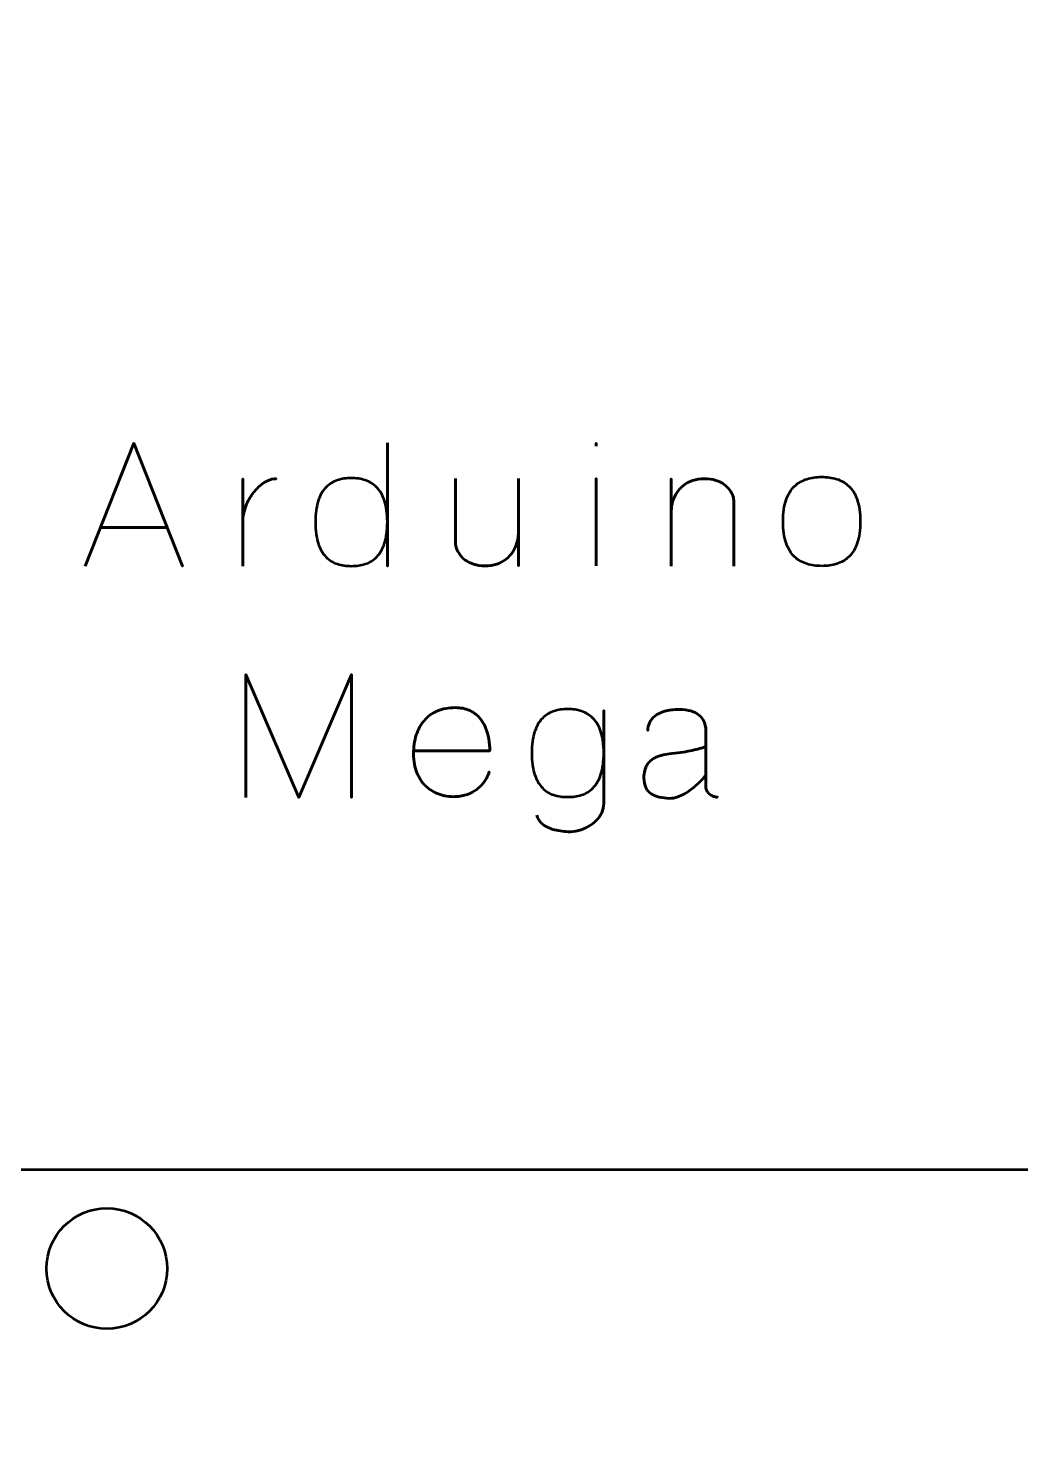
# Model space of a CAD drawing. Header units: centimetres. Extents: x -21 to 0, y -29.7 to 0.
# Drawn here: x -6.583 to -4.114, y -7.295 to -3.766 of the extents above; entities that cross this region are included whole.
import ezdxf

# ---------------------------------------------------------------- set-up
doc = ezdxf.new("R2010")
doc.units = ezdxf.units.CM
doc.header["$MEASUREMENT"] = 0
doc.layers.add('Layer 1', color=7, linetype='Continuous')

msp = doc.modelspace()

# ---------------------------------------------------------------- linework, layer by layer
at = {"layer": 'Layer 1', "color": 250, "lineweight": 53}
msp.add_ellipse((-6.3875, -6.85), major_axis=(0, 0.15), ratio=1, dxfattribs=at)
at = {"layer": 'Layer 1', "color": 22, "lineweight": 53}
msp.add_open_spline([(-21.00003, -29.19995), (-21.00003, -29.19995), (-21.00003, -0.49992), (-21.00003, -0.49992), (-21.00003, -0.49992), (-21.00003, -0.22295), (-20.77694, 0.00004), (-20.49994, 0.00004), (-20.49994, 0.00004), (-20.49994, 0.00004), (-0.50008, 0.00004), (-0.50008, 0.00004), (-0.50008, 0.00004), (-0.22294, 0.00004), (0.00002, -0.22295), (0.00002, -0.49992), (0.00002, -0.49992), (0.00002, -0.49992), (0.00002, -29.19995), (0.00002, -29.19995), (0.00002, -29.19995), (0.00002, -29.47695), (-0.22294, -29.70004), (-0.50008, -29.70004), (-0.50008, -29.70004), (-0.50008, -29.70004), (-20.49994, -29.70004), (-20.49994, -29.70004), (-20.49994, -29.70004), (-20.77694, -29.70004), (-21.00003, -29.47695), (-21.00003, -29.19995)], degree=3, knots=[0, 0, 0, 0, 0.125, 0.125, 0.125, 0.125, 0.25, 0.25, 0.25, 0.25, 0.375, 0.375, 0.375, 0.375, 0.5, 0.5, 0.5, 0.5, 0.625, 0.625, 0.625, 0.625, 0.75, 0.75, 0.75, 0.75, 0.875, 0.875, 0.875, 0.875, 1, 1, 1, 1], dxfattribs=at)
at = {"layer": 'Layer 1', "color": 114, "lineweight": 53}
msp.add_open_spline([(-8.15002, -13.99995), (-8.15002, -13.99995), (-8.15002, -12.1), (-8.15002, -12.1), (-8.15002, -12.1), (-8.15002, -12.1), (-7.9125, -12.1), (-7.9125, -12.1), (-7.9125, -12.1), (-7.82967, -12.1), (-7.7625, -12.03283), (-7.7625, -11.95), (-7.7625, -11.95), (-7.7625, -11.86717), (-7.82967, -11.8), (-7.9125, -11.8), (-7.9125, -11.8), (-7.9125, -11.8), (-8.15002, -11.8), (-8.15002, -11.8), (-8.15002, -11.8), (-8.15002, -11.8), (-8.15002, -4.6), (-8.15002, -4.6), (-8.15002, -4.6), (-8.15002, -4.6), (-7.9125, -4.6), (-7.9125, -4.6), (-7.9125, -4.6), (-7.82967, -4.6), (-7.7625, -4.53283), (-7.7625, -4.45), (-7.7625, -4.45), (-7.7625, -4.36717), (-7.82967, -4.3), (-7.9125, -4.3), (-7.9125, -4.3), (-7.9125, -4.3), (-8.15002, -4.3), (-8.15002, -4.3), (-8.15002, -4.3), (-8.15002, -4.3), (-8.15002, -1.70005), (-8.15002, -1.70005), (-8.15002, -1.70005), (-8.15002, -1.42305), (-7.92693, -1.19995), (-7.64993, -1.19995), (-7.64993, -1.19995), (-7.64993, -1.19995), (-3.35007, -1.19995), (-3.35007, -1.19995), (-3.35007, -1.19995), (-3.07293, -1.19995), (-2.84997, -1.42305), (-2.84997, -1.70005), (-2.84997, -1.70005), (-2.84997, -1.70005), (-2.84997, -3.6115), (-2.84997, -3.6115), (-2.84997, -3.6115), (-2.84997, -3.6115), (-3.083, -3.6115), (-3.083, -3.6115), (-3.083, -3.6115), (-3.16583, -3.6115), (-3.233, -3.67867), (-3.233, -3.7615), (-3.233, -3.7615), (-3.233, -3.84433), (-3.16583, -3.9115), (-3.083, -3.9115), (-3.083, -3.9115), (-3.083, -3.9115), (-2.84997, -3.9115), (-2.84997, -3.9115), (-2.84997, -3.9115), (-2.84997, -3.9115), (-2.84997, -11.9115), (-2.84997, -11.9115), (-2.84997, -11.9115), (-2.84997, -11.9115), (-3.083, -11.9115), (-3.083, -11.9115), (-3.083, -11.9115), (-3.16583, -11.9115), (-3.233, -11.97867), (-3.233, -12.0615), (-3.233, -12.0615), (-3.233, -12.14433), (-3.16583, -12.2115), (-3.083, -12.2115), (-3.083, -12.2115), (-3.083, -12.2115), (-2.84997, -12.2115), (-2.84997, -12.2115), (-2.84997, -12.2115), (-2.84997, -12.2115), (-2.84997, -13.99995), (-2.84997, -13.99995), (-2.84997, -13.99995), (-2.84997, -14.27695), (-3.07293, -14.50005), (-3.35007, -14.50005), (-3.35007, -14.50005), (-3.35007, -14.50005), (-7.64993, -14.50005), (-7.64993, -14.50005), (-7.64993, -14.50005), (-7.92693, -14.50005), (-8.15002, -14.27695), (-8.15002, -13.99995)], degree=3, knots=[0, 0, 0, 0, 0.0357143, 0.0357143, 0.0357143, 0.0357143, 0.0714286, 0.0714286, 0.0714286, 0.0714286, 0.1071429, 0.1071429, 0.1071429, 0.1071429, 0.1428571, 0.1428571, 0.1428571, 0.1428571, 0.1785714, 0.1785714, 0.1785714, 0.1785714, 0.2142857, 0.2142857, 0.2142857, 0.2142857, 0.25, 0.25, 0.25, 0.25, 0.2857143, 0.2857143, 0.2857143, 0.2857143, 0.3214286, 0.3214286, 0.3214286, 0.3214286, 0.3571429, 0.3571429, 0.3571429, 0.3571429, 0.3928571, 0.3928571, 0.3928571, 0.3928571, 0.4285714, 0.4285714, 0.4285714, 0.4285714, 0.4642857, 0.4642857, 0.4642857, 0.4642857, 0.5, 0.5, 0.5, 0.5, 0.5357143, 0.5357143, 0.5357143, 0.5357143, 0.5714286, 0.5714286, 0.5714286, 0.5714286, 0.6071429, 0.6071429, 0.6071429, 0.6071429, 0.6428571, 0.6428571, 0.6428571, 0.6428571, 0.6785714, 0.6785714, 0.6785714, 0.6785714, 0.7142857, 0.7142857, 0.7142857, 0.7142857, 0.75, 0.75, 0.75, 0.75, 0.7857143, 0.7857143, 0.7857143, 0.7857143, 0.8214286, 0.8214286, 0.8214286, 0.8214286, 0.8571429, 0.8571429, 0.8571429, 0.8571429, 0.8928571, 0.8928571, 0.8928571, 0.8928571, 0.9285714, 0.9285714, 0.9285714, 0.9285714, 0.9642857, 0.9642857, 0.9642857, 0.9642857, 1, 1, 1, 1], dxfattribs=at)
at = {"layer": 'Layer 1', "color": 30, "lineweight": 53}
for points, knots in [([(-6.4417, -5.10286), (-6.4417, -5.10286), (-6.32063, -4.79764), (-6.32063, -4.79764), (-6.32063, -4.79764), (-6.32063, -4.79764), (-6.19913, -5.10286), (-6.19913, -5.10286), (-6.19913, -5.10286), (-6.19913, -5.10286), (-6.32063, -4.79764), (-6.32063, -4.79764), (-6.32063, -4.79764), (-6.32063, -4.79764), (-6.4417, -5.10286), (-6.4417, -5.10286)], [0, 0, 0, 0, 0.25, 0.25, 0.25, 0.25, 0.5, 0.5, 0.5, 0.5, 0.75, 0.75, 0.75, 0.75, 1, 1, 1, 1]), ([(-5.68902, -4.79679), (-5.68902, -4.79679), (-5.68902, -5.10286), (-5.68902, -5.10286), (-5.68902, -5.10286), (-5.68902, -5.10286), (-5.68902, -4.79679), (-5.68902, -4.79679)], [0, 0, 0, 0, 0.5, 0.5, 0.5, 0.5, 1, 1, 1, 1]), ([(-5.1696, -4.80484), (-5.1696, -4.80484), (-5.1696, -4.79722), (-5.1696, -4.79722), (-5.1696, -4.79722), (-5.1696, -4.79722), (-5.1696, -4.80484), (-5.1696, -4.80484)], [0, 0, 0, 0, 0.5, 0.5, 0.5, 0.5, 1, 1, 1, 1]), ([(-6.04885, -4.99195), (-6.04906, -4.98214), (-6.04758, -4.97219), (-6.04448, -4.96217), (-6.04448, -4.96217), (-6.04137, -4.95215), (-6.03707, -4.94256), (-6.03156, -4.93339), (-6.03156, -4.93339), (-6.02599, -4.92421), (-6.01964, -4.9161), (-6.01244, -4.9089), (-6.01244, -4.9089), (-6.00532, -4.90171), (-5.9977, -4.89606), (-5.98973, -4.8919), (-5.98973, -4.8919), (-5.98175, -4.88774), (-5.97385, -4.88569), (-5.96588, -4.88569), (-5.96588, -4.88569), (-5.97385, -4.88569), (-5.98175, -4.88774), (-5.98973, -4.8919), (-5.98973, -4.8919), (-5.9977, -4.89606), (-6.00532, -4.90171), (-6.01244, -4.9089), (-6.01244, -4.9089), (-6.01964, -4.9161), (-6.02599, -4.92421), (-6.03156, -4.93339), (-6.03156, -4.93339), (-6.03707, -4.94256), (-6.04137, -4.95215), (-6.04448, -4.96217), (-6.04448, -4.96217), (-6.04758, -4.97219), (-6.04906, -4.98214), (-6.04885, -4.99195)], [0, 0, 0, 0, 0.1, 0.1, 0.1, 0.1, 0.2, 0.2, 0.2, 0.2, 0.3, 0.3, 0.3, 0.3, 0.4, 0.4, 0.4, 0.4, 0.5, 0.5, 0.5, 0.5, 0.6, 0.6, 0.6, 0.6, 0.7, 0.7, 0.7, 0.7, 0.8, 0.8, 0.8, 0.8, 0.9, 0.9, 0.9, 0.9, 1, 1, 1, 1]), ([(-6.04885, -5.10286), (-6.04885, -5.10286), (-6.04885, -4.88569), (-6.04885, -4.88569), (-6.04885, -4.88569), (-6.04885, -4.88569), (-6.04885, -5.10286), (-6.04885, -5.10286)], [0, 0, 0, 0, 0.5, 0.5, 0.5, 0.5, 1, 1, 1, 1]), ([(-5.77919, -4.88442), (-5.76684, -4.88435), (-5.75527, -4.88604), (-5.74447, -4.88957), (-5.74447, -4.88957), (-5.73368, -4.8931), (-5.72415, -4.89903), (-5.7159, -4.90728), (-5.7159, -4.90728), (-5.70764, -4.91554), (-5.70122, -4.92675), (-5.69657, -4.94087), (-5.69657, -4.94087), (-5.69191, -4.95498), (-5.68951, -4.97254), (-5.68944, -4.99364), (-5.68944, -4.99364), (-5.68951, -5.01474), (-5.69191, -5.0323), (-5.69657, -5.04642), (-5.69657, -5.04642), (-5.70122, -5.06053), (-5.70764, -5.07175), (-5.7159, -5.08), (-5.7159, -5.08), (-5.72415, -5.08826), (-5.73368, -5.09418), (-5.74447, -5.09771), (-5.74447, -5.09771), (-5.75527, -5.10124), (-5.76684, -5.10293), (-5.77919, -5.10286), (-5.77919, -5.10286), (-5.79153, -5.10293), (-5.80311, -5.10124), (-5.81383, -5.09771), (-5.81383, -5.09771), (-5.82463, -5.09418), (-5.83408, -5.08826), (-5.84226, -5.08), (-5.84226, -5.08), (-5.85045, -5.07175), (-5.85687, -5.06053), (-5.86145, -5.04642), (-5.86145, -5.04642), (-5.86611, -5.0323), (-5.86844, -5.01474), (-5.86851, -4.99364), (-5.86851, -4.99364), (-5.86844, -4.97254), (-5.86611, -4.95498), (-5.86145, -4.94087), (-5.86145, -4.94087), (-5.85687, -4.92675), (-5.85045, -4.91554), (-5.84226, -4.90728), (-5.84226, -4.90728), (-5.83408, -4.89903), (-5.82463, -4.8931), (-5.81383, -4.88957), (-5.81383, -4.88957), (-5.80311, -4.88604), (-5.79153, -4.88435), (-5.77919, -4.88442)], [0, 0, 0, 0, 0.0625, 0.0625, 0.0625, 0.0625, 0.125, 0.125, 0.125, 0.125, 0.1875, 0.1875, 0.1875, 0.1875, 0.25, 0.25, 0.25, 0.25, 0.3125, 0.3125, 0.3125, 0.3125, 0.375, 0.375, 0.375, 0.375, 0.4375, 0.4375, 0.4375, 0.4375, 0.5, 0.5, 0.5, 0.5, 0.5625, 0.5625, 0.5625, 0.5625, 0.625, 0.625, 0.625, 0.625, 0.6875, 0.6875, 0.6875, 0.6875, 0.75, 0.75, 0.75, 0.75, 0.8125, 0.8125, 0.8125, 0.8125, 0.875, 0.875, 0.875, 0.875, 0.9375, 0.9375, 0.9375, 0.9375, 1, 1, 1, 1]), ([(-5.77919, -4.88442), (-5.76684, -4.88435), (-5.75527, -4.88604), (-5.74447, -4.88957), (-5.74447, -4.88957), (-5.73368, -4.8931), (-5.72415, -4.89903), (-5.7159, -4.90728), (-5.7159, -4.90728), (-5.70764, -4.91554), (-5.70122, -4.92675), (-5.69657, -4.94087), (-5.69657, -4.94087), (-5.69191, -4.95498), (-5.68951, -4.97254), (-5.68944, -4.99364), (-5.68944, -4.99364), (-5.68951, -5.01474), (-5.69191, -5.0323), (-5.69657, -5.04642), (-5.69657, -5.04642), (-5.70122, -5.06053), (-5.70764, -5.07175), (-5.7159, -5.08), (-5.7159, -5.08), (-5.72415, -5.08826), (-5.73368, -5.09418), (-5.74447, -5.09771), (-5.74447, -5.09771), (-5.75527, -5.10124), (-5.76684, -5.10293), (-5.77919, -5.10286), (-5.77919, -5.10286), (-5.79153, -5.10293), (-5.80311, -5.10124), (-5.81383, -5.09771), (-5.81383, -5.09771), (-5.82463, -5.09418), (-5.83408, -5.08826), (-5.84226, -5.08), (-5.84226, -5.08), (-5.85045, -5.07175), (-5.85687, -5.06053), (-5.86145, -5.04642), (-5.86145, -5.04642), (-5.86611, -5.0323), (-5.86844, -5.01474), (-5.86851, -4.99364), (-5.86851, -4.99364), (-5.86844, -4.97254), (-5.86611, -4.95498), (-5.86145, -4.94087), (-5.86145, -4.94087), (-5.85687, -4.92675), (-5.85045, -4.91554), (-5.84226, -4.90728), (-5.84226, -4.90728), (-5.83408, -4.89903), (-5.82463, -4.8931), (-5.81383, -4.88957), (-5.81383, -4.88957), (-5.80311, -4.88604), (-5.79153, -4.88435), (-5.77919, -4.88442)], [0, 0, 0, 0, 0.0625, 0.0625, 0.0625, 0.0625, 0.125, 0.125, 0.125, 0.125, 0.1875, 0.1875, 0.1875, 0.1875, 0.25, 0.25, 0.25, 0.25, 0.3125, 0.3125, 0.3125, 0.3125, 0.375, 0.375, 0.375, 0.375, 0.4375, 0.4375, 0.4375, 0.4375, 0.5, 0.5, 0.5, 0.5, 0.5625, 0.5625, 0.5625, 0.5625, 0.625, 0.625, 0.625, 0.625, 0.6875, 0.6875, 0.6875, 0.6875, 0.75, 0.75, 0.75, 0.75, 0.8125, 0.8125, 0.8125, 0.8125, 0.875, 0.875, 0.875, 0.875, 0.9375, 0.9375, 0.9375, 0.9375, 1, 1, 1, 1]), ([(-5.51969, -4.88485), (-5.51969, -4.88492), (-5.51969, -4.88696), (-5.51969, -4.89098), (-5.51969, -4.89098), (-5.51969, -4.895), (-5.51969, -4.90044), (-5.51969, -4.90728), (-5.51969, -4.90728), (-5.51969, -4.9142), (-5.51969, -4.92203), (-5.51969, -4.93078), (-5.51969, -4.93078), (-5.51969, -4.93945), (-5.51969, -4.94863), (-5.51969, -4.95815), (-5.51969, -4.95815), (-5.51969, -4.96775), (-5.51969, -4.9772), (-5.51969, -4.98651), (-5.51969, -4.98651), (-5.51969, -4.9959), (-5.51969, -5.00465), (-5.51969, -5.01269), (-5.51969, -5.01269), (-5.51969, -5.0208), (-5.51969, -5.02779), (-5.51969, -5.03365), (-5.51969, -5.03365), (-5.51969, -5.03943), (-5.51969, -5.04359), (-5.51969, -5.04613), (-5.51969, -5.04613), (-5.51969, -5.05008), (-5.51891, -5.05453), (-5.51722, -5.0594), (-5.51722, -5.0594), (-5.5156, -5.06434), (-5.51299, -5.06928), (-5.50939, -5.07421), (-5.50939, -5.07421), (-5.50579, -5.07922), (-5.50121, -5.08381), (-5.49549, -5.08804), (-5.49549, -5.08804), (-5.4897, -5.09228), (-5.48279, -5.09566), (-5.47475, -5.09827), (-5.47475, -5.09827), (-5.46663, -5.10088), (-5.45718, -5.1023), (-5.44645, -5.10244), (-5.44645, -5.10244), (-5.43559, -5.10244), (-5.42578, -5.10096), (-5.41703, -5.09799), (-5.41703, -5.09799), (-5.40821, -5.09496), (-5.40052, -5.0908), (-5.39382, -5.0855), (-5.39382, -5.0855), (-5.38719, -5.08021), (-5.38161, -5.07414), (-5.3771, -5.06723), (-5.3771, -5.06723), (-5.37258, -5.06039), (-5.3692, -5.05312), (-5.36694, -5.04536), (-5.36694, -5.04536), (-5.36461, -5.03767), (-5.36348, -5.02984), (-5.36348, -5.022), (-5.36348, -5.022), (-5.36348, -5.02984), (-5.36461, -5.03767), (-5.36694, -5.04536), (-5.36694, -5.04536), (-5.3692, -5.05312), (-5.37258, -5.06039), (-5.3771, -5.06723), (-5.3771, -5.06723), (-5.38161, -5.07414), (-5.38719, -5.08021), (-5.39382, -5.0855), (-5.39382, -5.0855), (-5.40052, -5.0908), (-5.40821, -5.09496), (-5.41703, -5.09799), (-5.41703, -5.09799), (-5.42578, -5.10096), (-5.43559, -5.10244), (-5.44645, -5.10244), (-5.44645, -5.10244), (-5.45718, -5.1023), (-5.46663, -5.10088), (-5.47475, -5.09827), (-5.47475, -5.09827), (-5.48279, -5.09566), (-5.4897, -5.09228), (-5.49549, -5.08804), (-5.49549, -5.08804), (-5.50121, -5.08381), (-5.50579, -5.07922), (-5.50939, -5.07421), (-5.50939, -5.07421), (-5.51299, -5.06928), (-5.5156, -5.06434), (-5.51722, -5.0594), (-5.51722, -5.0594), (-5.51891, -5.05453), (-5.51969, -5.05008), (-5.51969, -5.04613), (-5.51969, -5.04613), (-5.51969, -5.04359), (-5.51969, -5.03943), (-5.51969, -5.03365), (-5.51969, -5.03365), (-5.51969, -5.02779), (-5.51969, -5.0208), (-5.51969, -5.01269), (-5.51969, -5.01269), (-5.51969, -5.00465), (-5.51969, -4.9959), (-5.51969, -4.98651), (-5.51969, -4.98651), (-5.51969, -4.9772), (-5.51969, -4.96775), (-5.51969, -4.95815), (-5.51969, -4.95815), (-5.51969, -4.94863), (-5.51969, -4.93945), (-5.51969, -4.93078), (-5.51969, -4.93078), (-5.51969, -4.92203), (-5.51969, -4.9142), (-5.51969, -4.90728), (-5.51969, -4.90728), (-5.51969, -4.90044), (-5.51969, -4.895), (-5.51969, -4.89098), (-5.51969, -4.89098), (-5.51969, -4.88696), (-5.51969, -4.88492), (-5.51969, -4.88485)], [0, 0, 0, 0, 0.0277778, 0.0277778, 0.0277778, 0.0277778, 0.0555556, 0.0555556, 0.0555556, 0.0555556, 0.0833333, 0.0833333, 0.0833333, 0.0833333, 0.1111111, 0.1111111, 0.1111111, 0.1111111, 0.1388889, 0.1388889, 0.1388889, 0.1388889, 0.1666667, 0.1666667, 0.1666667, 0.1666667, 0.1944444, 0.1944444, 0.1944444, 0.1944444, 0.2222222, 0.2222222, 0.2222222, 0.2222222, 0.25, 0.25, 0.25, 0.25, 0.2777778, 0.2777778, 0.2777778, 0.2777778, 0.3055556, 0.3055556, 0.3055556, 0.3055556, 0.3333333, 0.3333333, 0.3333333, 0.3333333, 0.3611111, 0.3611111, 0.3611111, 0.3611111, 0.3888889, 0.3888889, 0.3888889, 0.3888889, 0.4166667, 0.4166667, 0.4166667, 0.4166667, 0.4444444, 0.4444444, 0.4444444, 0.4444444, 0.4722222, 0.4722222, 0.4722222, 0.4722222, 0.5, 0.5, 0.5, 0.5, 0.5277778, 0.5277778, 0.5277778, 0.5277778, 0.5555556, 0.5555556, 0.5555556, 0.5555556, 0.5833333, 0.5833333, 0.5833333, 0.5833333, 0.6111111, 0.6111111, 0.6111111, 0.6111111, 0.6388889, 0.6388889, 0.6388889, 0.6388889, 0.6666667, 0.6666667, 0.6666667, 0.6666667, 0.6944444, 0.6944444, 0.6944444, 0.6944444, 0.7222222, 0.7222222, 0.7222222, 0.7222222, 0.75, 0.75, 0.75, 0.75, 0.7777778, 0.7777778, 0.7777778, 0.7777778, 0.8055556, 0.8055556, 0.8055556, 0.8055556, 0.8333333, 0.8333333, 0.8333333, 0.8333333, 0.8611111, 0.8611111, 0.8611111, 0.8611111, 0.8888889, 0.8888889, 0.8888889, 0.8888889, 0.9166667, 0.9166667, 0.9166667, 0.9166667, 0.9444444, 0.9444444, 0.9444444, 0.9444444, 0.9722222, 0.9722222, 0.9722222, 0.9722222, 1, 1, 1, 1]), ([(-5.36348, -4.88485), (-5.36348, -4.88485), (-5.36348, -5.10244), (-5.36348, -5.10244), (-5.36348, -5.10244), (-5.36348, -5.10244), (-5.36348, -4.88485), (-5.36348, -4.88485)], [0, 0, 0, 0, 0.5, 0.5, 0.5, 0.5, 1, 1, 1, 1]), ([(-5.1696, -5.10244), (-5.1696, -5.10244), (-5.1696, -4.88527), (-5.1696, -4.88527), (-5.1696, -4.88527), (-5.1696, -4.88534), (-5.1696, -4.88788), (-5.1696, -4.89275), (-5.1696, -4.89275), (-5.1696, -4.89762), (-5.1696, -4.90432), (-5.1696, -4.91278), (-5.1696, -4.91278), (-5.1696, -4.92125), (-5.1696, -4.93092), (-5.1696, -4.94178), (-5.1696, -4.94178), (-5.1696, -4.95265), (-5.1696, -4.96408), (-5.1696, -4.97614), (-5.1696, -4.97614), (-5.1696, -4.98814), (-5.1696, -5.0002), (-5.1696, -5.0122), (-5.1696, -5.0122), (-5.1696, -5.02426), (-5.1696, -5.03569), (-5.1696, -5.04649), (-5.1696, -5.04649), (-5.1696, -5.05735), (-5.1696, -5.06695), (-5.1696, -5.07534), (-5.1696, -5.07534), (-5.1696, -5.08381), (-5.1696, -5.09037), (-5.1696, -5.09524), (-5.1696, -5.09524), (-5.1696, -5.10004), (-5.1696, -5.10244), (-5.1696, -5.10244)], [0, 0, 0, 0, 0.1, 0.1, 0.1, 0.1, 0.2, 0.2, 0.2, 0.2, 0.3, 0.3, 0.3, 0.3, 0.4, 0.4, 0.4, 0.4, 0.5, 0.5, 0.5, 0.5, 0.6, 0.6, 0.6, 0.6, 0.7, 0.7, 0.7, 0.7, 0.8, 0.8, 0.8, 0.8, 0.9, 0.9, 0.9, 0.9, 1, 1, 1, 1]), ([(-4.82713, -5.10286), (-4.82713, -5.10279), (-4.82713, -5.10074), (-4.82713, -5.09672), (-4.82713, -5.09672), (-4.82713, -5.09277), (-4.82713, -5.08734), (-4.82713, -5.08049), (-4.82713, -5.08049), (-4.82713, -5.07358), (-4.82713, -5.06582), (-4.82713, -5.05707), (-4.82713, -5.05707), (-4.82713, -5.04839), (-4.82713, -5.03929), (-4.82713, -5.02969), (-4.82713, -5.02969), (-4.82713, -5.02017), (-4.82713, -5.01079), (-4.82713, -5.00147), (-4.82713, -5.00147), (-4.82713, -4.99216), (-4.82713, -4.98341), (-4.82713, -4.97537), (-4.82713, -4.97537), (-4.82713, -4.96725), (-4.82713, -4.96034), (-4.82713, -4.95448), (-4.82713, -4.95448), (-4.82713, -4.9487), (-4.82713, -4.94453), (-4.82713, -4.94199), (-4.82713, -4.94199), (-4.82713, -4.93804), (-4.8279, -4.9336), (-4.82959, -4.92873), (-4.82959, -4.92873), (-4.83122, -4.92379), (-4.83383, -4.91885), (-4.83743, -4.91391), (-4.83743, -4.91391), (-4.84102, -4.9089), (-4.84561, -4.90432), (-4.85133, -4.90008), (-4.85133, -4.90008), (-4.85711, -4.89585), (-4.86403, -4.89246), (-4.87207, -4.88985), (-4.87207, -4.88985), (-4.88018, -4.88724), (-4.88964, -4.88583), (-4.90036, -4.88569), (-4.90036, -4.88569), (-4.91123, -4.88569), (-4.92103, -4.88717), (-4.92978, -4.89014), (-4.92978, -4.89014), (-4.93853, -4.89317), (-4.94622, -4.89733), (-4.95285, -4.90262), (-4.95285, -4.90262), (-4.95949, -4.90792), (-4.96499, -4.91398), (-4.96943, -4.9209), (-4.96943, -4.9209), (-4.97395, -4.92774), (-4.97727, -4.93501), (-4.97952, -4.94277), (-4.97952, -4.94277), (-4.98178, -4.95046), (-4.98291, -4.95829), (-4.98291, -4.96612), (-4.98291, -4.96612), (-4.98291, -4.95829), (-4.98178, -4.95046), (-4.97952, -4.94277), (-4.97952, -4.94277), (-4.97727, -4.93501), (-4.97395, -4.92774), (-4.96943, -4.9209), (-4.96943, -4.9209), (-4.96499, -4.91398), (-4.95949, -4.90792), (-4.95285, -4.90262), (-4.95285, -4.90262), (-4.94622, -4.89733), (-4.93853, -4.89317), (-4.92978, -4.89014), (-4.92978, -4.89014), (-4.92103, -4.88717), (-4.91123, -4.88569), (-4.90036, -4.88569), (-4.90036, -4.88569), (-4.88964, -4.88583), (-4.88018, -4.88724), (-4.87207, -4.88985), (-4.87207, -4.88985), (-4.86403, -4.89246), (-4.85711, -4.89585), (-4.85133, -4.90008), (-4.85133, -4.90008), (-4.84561, -4.90432), (-4.84102, -4.9089), (-4.83743, -4.91391), (-4.83743, -4.91391), (-4.83383, -4.91885), (-4.83122, -4.92379), (-4.82959, -4.92873), (-4.82959, -4.92873), (-4.8279, -4.9336), (-4.82713, -4.93804), (-4.82713, -4.94199), (-4.82713, -4.94199), (-4.82713, -4.94453), (-4.82713, -4.9487), (-4.82713, -4.95448), (-4.82713, -4.95448), (-4.82713, -4.96034), (-4.82713, -4.96725), (-4.82713, -4.97537), (-4.82713, -4.97537), (-4.82713, -4.98341), (-4.82713, -4.99216), (-4.82713, -5.00147), (-4.82713, -5.00147), (-4.82713, -5.01079), (-4.82713, -5.02017), (-4.82713, -5.02969), (-4.82713, -5.02969), (-4.82713, -5.03929), (-4.82713, -5.04839), (-4.82713, -5.05707), (-4.82713, -5.05707), (-4.82713, -5.06582), (-4.82713, -5.07358), (-4.82713, -5.08049), (-4.82713, -5.08049), (-4.82713, -5.08734), (-4.82713, -5.09277), (-4.82713, -5.09672), (-4.82713, -5.09672), (-4.82713, -5.10074), (-4.82713, -5.10279), (-4.82713, -5.10286)], [0, 0, 0, 0, 0.0277778, 0.0277778, 0.0277778, 0.0277778, 0.0555556, 0.0555556, 0.0555556, 0.0555556, 0.0833333, 0.0833333, 0.0833333, 0.0833333, 0.1111111, 0.1111111, 0.1111111, 0.1111111, 0.1388889, 0.1388889, 0.1388889, 0.1388889, 0.1666667, 0.1666667, 0.1666667, 0.1666667, 0.1944444, 0.1944444, 0.1944444, 0.1944444, 0.2222222, 0.2222222, 0.2222222, 0.2222222, 0.25, 0.25, 0.25, 0.25, 0.2777778, 0.2777778, 0.2777778, 0.2777778, 0.3055556, 0.3055556, 0.3055556, 0.3055556, 0.3333333, 0.3333333, 0.3333333, 0.3333333, 0.3611111, 0.3611111, 0.3611111, 0.3611111, 0.3888889, 0.3888889, 0.3888889, 0.3888889, 0.4166667, 0.4166667, 0.4166667, 0.4166667, 0.4444444, 0.4444444, 0.4444444, 0.4444444, 0.4722222, 0.4722222, 0.4722222, 0.4722222, 0.5, 0.5, 0.5, 0.5, 0.5277778, 0.5277778, 0.5277778, 0.5277778, 0.5555556, 0.5555556, 0.5555556, 0.5555556, 0.5833333, 0.5833333, 0.5833333, 0.5833333, 0.6111111, 0.6111111, 0.6111111, 0.6111111, 0.6388889, 0.6388889, 0.6388889, 0.6388889, 0.6666667, 0.6666667, 0.6666667, 0.6666667, 0.6944444, 0.6944444, 0.6944444, 0.6944444, 0.7222222, 0.7222222, 0.7222222, 0.7222222, 0.75, 0.75, 0.75, 0.75, 0.7777778, 0.7777778, 0.7777778, 0.7777778, 0.8055556, 0.8055556, 0.8055556, 0.8055556, 0.8333333, 0.8333333, 0.8333333, 0.8333333, 0.8611111, 0.8611111, 0.8611111, 0.8611111, 0.8888889, 0.8888889, 0.8888889, 0.8888889, 0.9166667, 0.9166667, 0.9166667, 0.9166667, 0.9444444, 0.9444444, 0.9444444, 0.9444444, 0.9722222, 0.9722222, 0.9722222, 0.9722222, 1, 1, 1, 1]), ([(-4.98291, -5.10286), (-4.98291, -5.10286), (-4.98291, -4.88569), (-4.98291, -4.88569), (-4.98291, -4.88569), (-4.98291, -4.88569), (-4.98291, -5.10286), (-4.98291, -5.10286)], [0, 0, 0, 0, 0.5, 0.5, 0.5, 0.5, 1, 1, 1, 1]), ([(-4.60868, -5.10286), (-4.59535, -5.10293), (-4.58293, -5.10124), (-4.57136, -5.09764), (-4.57136, -5.09764), (-4.55979, -5.09404), (-4.54956, -5.08804), (-4.54081, -5.07965), (-4.54081, -5.07965), (-4.53199, -5.07125), (-4.52515, -5.05989), (-4.52014, -5.0455), (-4.52014, -5.0455), (-4.5152, -5.03118), (-4.51266, -5.01333), (-4.51259, -4.99195), (-4.51259, -4.99195), (-4.51266, -4.97064), (-4.5152, -4.95286), (-4.52014, -4.93861), (-4.52014, -4.93861), (-4.52515, -4.92436), (-4.53199, -4.913), (-4.54081, -4.9046), (-4.54081, -4.9046), (-4.54956, -4.89627), (-4.55979, -4.89028), (-4.57136, -4.88668), (-4.57136, -4.88668), (-4.58293, -4.88308), (-4.59535, -4.88139), (-4.60868, -4.88146), (-4.60868, -4.88146), (-4.62188, -4.88139), (-4.6343, -4.88308), (-4.64587, -4.88668), (-4.64587, -4.88668), (-4.65744, -4.89028), (-4.6676, -4.89627), (-4.67642, -4.9046), (-4.67642, -4.9046), (-4.68524, -4.913), (-4.69215, -4.92436), (-4.69716, -4.93861), (-4.69716, -4.93861), (-4.70217, -4.95286), (-4.70471, -4.97064), (-4.70478, -4.99195), (-4.70478, -4.99195), (-4.70471, -5.01333), (-4.70217, -5.03118), (-4.69716, -5.0455), (-4.69716, -5.0455), (-4.69215, -5.05989), (-4.68524, -5.07125), (-4.67642, -5.07965), (-4.67642, -5.07965), (-4.6676, -5.08804), (-4.65744, -5.09404), (-4.64587, -5.09764), (-4.64587, -5.09764), (-4.6343, -5.10124), (-4.62188, -5.10293), (-4.60868, -5.10286)], [0, 0, 0, 0, 0.0625, 0.0625, 0.0625, 0.0625, 0.125, 0.125, 0.125, 0.125, 0.1875, 0.1875, 0.1875, 0.1875, 0.25, 0.25, 0.25, 0.25, 0.3125, 0.3125, 0.3125, 0.3125, 0.375, 0.375, 0.375, 0.375, 0.4375, 0.4375, 0.4375, 0.4375, 0.5, 0.5, 0.5, 0.5, 0.5625, 0.5625, 0.5625, 0.5625, 0.625, 0.625, 0.625, 0.625, 0.6875, 0.6875, 0.6875, 0.6875, 0.75, 0.75, 0.75, 0.75, 0.8125, 0.8125, 0.8125, 0.8125, 0.875, 0.875, 0.875, 0.875, 0.9375, 0.9375, 0.9375, 0.9375, 1, 1, 1, 1]), ([(-4.60868, -5.10286), (-4.59535, -5.10293), (-4.58293, -5.10124), (-4.57136, -5.09764), (-4.57136, -5.09764), (-4.55979, -5.09404), (-4.54956, -5.08804), (-4.54081, -5.07965), (-4.54081, -5.07965), (-4.53199, -5.07125), (-4.52515, -5.05989), (-4.52014, -5.0455), (-4.52014, -5.0455), (-4.5152, -5.03118), (-4.51266, -5.01333), (-4.51259, -4.99195), (-4.51259, -4.99195), (-4.51266, -4.97064), (-4.5152, -4.95286), (-4.52014, -4.93861), (-4.52014, -4.93861), (-4.52515, -4.92436), (-4.53199, -4.913), (-4.54081, -4.9046), (-4.54081, -4.9046), (-4.54956, -4.89627), (-4.55979, -4.89028), (-4.57136, -4.88668), (-4.57136, -4.88668), (-4.58293, -4.88308), (-4.59535, -4.88139), (-4.60868, -4.88146), (-4.60868, -4.88146), (-4.62188, -4.88139), (-4.6343, -4.88308), (-4.64587, -4.88668), (-4.64587, -4.88668), (-4.65744, -4.89028), (-4.6676, -4.89627), (-4.67642, -4.9046), (-4.67642, -4.9046), (-4.68524, -4.913), (-4.69215, -4.92436), (-4.69716, -4.93861), (-4.69716, -4.93861), (-4.70217, -4.95286), (-4.70471, -4.97064), (-4.70478, -4.99195), (-4.70478, -4.99195), (-4.70471, -5.01333), (-4.70217, -5.03118), (-4.69716, -5.0455), (-4.69716, -5.0455), (-4.69215, -5.05989), (-4.68524, -5.07125), (-4.67642, -5.07965), (-4.67642, -5.07965), (-4.6676, -5.08804), (-4.65744, -5.09404), (-4.64587, -5.09764), (-4.64587, -5.09764), (-4.6343, -5.10124), (-4.62188, -5.10293), (-4.60868, -5.10286)], [0, 0, 0, 0, 0.0625, 0.0625, 0.0625, 0.0625, 0.125, 0.125, 0.125, 0.125, 0.1875, 0.1875, 0.1875, 0.1875, 0.25, 0.25, 0.25, 0.25, 0.3125, 0.3125, 0.3125, 0.3125, 0.375, 0.375, 0.375, 0.375, 0.4375, 0.4375, 0.4375, 0.4375, 0.5, 0.5, 0.5, 0.5, 0.5625, 0.5625, 0.5625, 0.5625, 0.625, 0.625, 0.625, 0.625, 0.6875, 0.6875, 0.6875, 0.6875, 0.75, 0.75, 0.75, 0.75, 0.8125, 0.8125, 0.8125, 0.8125, 0.875, 0.875, 0.875, 0.875, 0.9375, 0.9375, 0.9375, 0.9375, 1, 1, 1, 1]), ([(-6.4036, -5.00676), (-6.4036, -5.00676), (-6.23766, -5.00676), (-6.23766, -5.00676), (-6.23766, -5.00676), (-6.23766, -5.00676), (-6.4036, -5.00676), (-6.4036, -5.00676)], [0, 0, 0, 0, 0.5, 0.5, 0.5, 0.5, 1, 1, 1, 1]), ([(-6.04123, -5.67817), (-6.04123, -5.67817), (-6.04123, -5.37295), (-6.04123, -5.37295), (-6.04123, -5.37295), (-6.04123, -5.37295), (-5.91, -5.67817), (-5.91, -5.67817), (-5.91, -5.67817), (-5.91, -5.67817), (-5.77834, -5.37295), (-5.77834, -5.37295), (-5.77834, -5.37295), (-5.77834, -5.37295), (-5.77834, -5.67817), (-5.77834, -5.67817), (-5.77834, -5.67817), (-5.77834, -5.67817), (-5.77834, -5.37295), (-5.77834, -5.37295), (-5.77834, -5.37295), (-5.77834, -5.37295), (-5.91, -5.67817), (-5.91, -5.67817), (-5.91, -5.67817), (-5.91, -5.67817), (-6.04123, -5.37295), (-6.04123, -5.37295), (-6.04123, -5.37295), (-6.04123, -5.37295), (-6.04123, -5.67817), (-6.04123, -5.67817)], [0, 0, 0, 0, 0.125, 0.125, 0.125, 0.125, 0.25, 0.25, 0.25, 0.25, 0.375, 0.375, 0.375, 0.375, 0.5, 0.5, 0.5, 0.5, 0.625, 0.625, 0.625, 0.625, 0.75, 0.75, 0.75, 0.75, 0.875, 0.875, 0.875, 0.875, 1, 1, 1, 1]), ([(-5.62383, -5.56218), (-5.62383, -5.56218), (-5.4346, -5.56218), (-5.4346, -5.56218), (-5.4346, -5.56218), (-5.43453, -5.55265), (-5.43537, -5.54299), (-5.43707, -5.53297), (-5.43707, -5.53297), (-5.43876, -5.52302), (-5.44158, -5.51342), (-5.44546, -5.50418), (-5.44546, -5.50418), (-5.44934, -5.49494), (-5.45464, -5.48661), (-5.4612, -5.47928), (-5.4612, -5.47928), (-5.46783, -5.47187), (-5.47601, -5.46601), (-5.48575, -5.46171), (-5.48575, -5.46171), (-5.49549, -5.4574), (-5.50713, -5.45515), (-5.52053, -5.45508), (-5.52053, -5.45508), (-5.53726, -5.45515), (-5.55207, -5.4579), (-5.56498, -5.46333), (-5.56498, -5.46333), (-5.57783, -5.46876), (-5.58869, -5.47652), (-5.59744, -5.48668), (-5.59744, -5.48668), (-5.60626, -5.49677), (-5.61296, -5.50898), (-5.61748, -5.52309), (-5.61748, -5.52309), (-5.62199, -5.53727), (-5.62425, -5.55315), (-5.62425, -5.57064), (-5.62425, -5.57064), (-5.62418, -5.58821), (-5.62136, -5.60373), (-5.616, -5.61707), (-5.616, -5.61707), (-5.61056, -5.6304), (-5.60308, -5.64162), (-5.59349, -5.65051), (-5.59349, -5.65051), (-5.58396, -5.65947), (-5.57296, -5.66618), (-5.56047, -5.67055), (-5.56047, -5.67055), (-5.54805, -5.67492), (-5.53472, -5.6769), (-5.52053, -5.67648), (-5.52053, -5.67648), (-5.50918, -5.67605), (-5.49909, -5.67422), (-5.49027, -5.67097), (-5.49027, -5.67097), (-5.48145, -5.66766), (-5.47376, -5.66357), (-5.46719, -5.65863), (-5.46719, -5.65863), (-5.4607, -5.65369), (-5.45527, -5.64847), (-5.4509, -5.64296), (-5.4509, -5.64296), (-5.44652, -5.63746), (-5.44314, -5.63224), (-5.44074, -5.6273), (-5.44074, -5.6273), (-5.43834, -5.62243), (-5.43686, -5.61834), (-5.43629, -5.61509), (-5.43629, -5.61509), (-5.43686, -5.61834), (-5.43834, -5.62243), (-5.44074, -5.6273), (-5.44074, -5.6273), (-5.44314, -5.63224), (-5.44652, -5.63746), (-5.4509, -5.64296), (-5.4509, -5.64296), (-5.45527, -5.64847), (-5.4607, -5.65369), (-5.46719, -5.65863), (-5.46719, -5.65863), (-5.47376, -5.66357), (-5.48145, -5.66766), (-5.49027, -5.67097), (-5.49027, -5.67097), (-5.49909, -5.67422), (-5.50918, -5.67605), (-5.52053, -5.67648), (-5.52053, -5.67648), (-5.53472, -5.6769), (-5.54805, -5.67492), (-5.56047, -5.67055), (-5.56047, -5.67055), (-5.57296, -5.66618), (-5.58396, -5.65947), (-5.59349, -5.65051), (-5.59349, -5.65051), (-5.60308, -5.64162), (-5.61056, -5.6304), (-5.616, -5.61707), (-5.616, -5.61707), (-5.62136, -5.60373), (-5.62418, -5.58821), (-5.62425, -5.57064), (-5.62425, -5.57064), (-5.62425, -5.55315), (-5.62199, -5.53727), (-5.61748, -5.52309), (-5.61748, -5.52309), (-5.61296, -5.50898), (-5.60626, -5.49677), (-5.59744, -5.48668), (-5.59744, -5.48668), (-5.58869, -5.47652), (-5.57783, -5.46876), (-5.56498, -5.46333), (-5.56498, -5.46333), (-5.55207, -5.4579), (-5.53726, -5.45515), (-5.52053, -5.45508), (-5.52053, -5.45508), (-5.50713, -5.45515), (-5.49549, -5.4574), (-5.48575, -5.46171), (-5.48575, -5.46171), (-5.47601, -5.46601), (-5.46783, -5.47187), (-5.4612, -5.47928), (-5.4612, -5.47928), (-5.45464, -5.48661), (-5.44934, -5.49494), (-5.44546, -5.50418), (-5.44546, -5.50418), (-5.44158, -5.51342), (-5.43876, -5.52302), (-5.43707, -5.53297), (-5.43707, -5.53297), (-5.43537, -5.54299), (-5.43453, -5.55265), (-5.4346, -5.56218), (-5.4346, -5.56218), (-5.4346, -5.56218), (-5.62383, -5.56218), (-5.62383, -5.56218)], [0, 0, 0, 0, 0.0263158, 0.0263158, 0.0263158, 0.0263158, 0.0526316, 0.0526316, 0.0526316, 0.0526316, 0.0789474, 0.0789474, 0.0789474, 0.0789474, 0.1052632, 0.1052632, 0.1052632, 0.1052632, 0.1315789, 0.1315789, 0.1315789, 0.1315789, 0.1578947, 0.1578947, 0.1578947, 0.1578947, 0.1842105, 0.1842105, 0.1842105, 0.1842105, 0.2105263, 0.2105263, 0.2105263, 0.2105263, 0.2368421, 0.2368421, 0.2368421, 0.2368421, 0.2631579, 0.2631579, 0.2631579, 0.2631579, 0.2894737, 0.2894737, 0.2894737, 0.2894737, 0.3157895, 0.3157895, 0.3157895, 0.3157895, 0.3421053, 0.3421053, 0.3421053, 0.3421053, 0.3684211, 0.3684211, 0.3684211, 0.3684211, 0.3947368, 0.3947368, 0.3947368, 0.3947368, 0.4210526, 0.4210526, 0.4210526, 0.4210526, 0.4473684, 0.4473684, 0.4473684, 0.4473684, 0.4736842, 0.4736842, 0.4736842, 0.4736842, 0.5, 0.5, 0.5, 0.5, 0.5263158, 0.5263158, 0.5263158, 0.5263158, 0.5526316, 0.5526316, 0.5526316, 0.5526316, 0.5789474, 0.5789474, 0.5789474, 0.5789474, 0.6052632, 0.6052632, 0.6052632, 0.6052632, 0.6315789, 0.6315789, 0.6315789, 0.6315789, 0.6578947, 0.6578947, 0.6578947, 0.6578947, 0.6842105, 0.6842105, 0.6842105, 0.6842105, 0.7105263, 0.7105263, 0.7105263, 0.7105263, 0.7368421, 0.7368421, 0.7368421, 0.7368421, 0.7631579, 0.7631579, 0.7631579, 0.7631579, 0.7894737, 0.7894737, 0.7894737, 0.7894737, 0.8157895, 0.8157895, 0.8157895, 0.8157895, 0.8421053, 0.8421053, 0.8421053, 0.8421053, 0.8684211, 0.8684211, 0.8684211, 0.8684211, 0.8947368, 0.8947368, 0.8947368, 0.8947368, 0.9210526, 0.9210526, 0.9210526, 0.9210526, 0.9473684, 0.9473684, 0.9473684, 0.9473684, 0.9736842, 0.9736842, 0.9736842, 0.9736842, 1, 1, 1, 1]), ([(-5.24072, -5.45889), (-5.22837, -5.45881), (-5.2168, -5.46051), (-5.206, -5.46404), (-5.206, -5.46404), (-5.19521, -5.46756), (-5.18568, -5.47349), (-5.17743, -5.48174), (-5.17743, -5.48174), (-5.16917, -5.49), (-5.16275, -5.50122), (-5.1581, -5.51533), (-5.1581, -5.51533), (-5.15344, -5.52944), (-5.15104, -5.54701), (-5.15097, -5.5681), (-5.15097, -5.5681), (-5.15104, -5.5892), (-5.15344, -5.60677), (-5.1581, -5.62088), (-5.1581, -5.62088), (-5.16275, -5.63499), (-5.16917, -5.64621), (-5.17743, -5.65446), (-5.17743, -5.65446), (-5.18568, -5.66272), (-5.19521, -5.66865), (-5.206, -5.67217), (-5.206, -5.67217), (-5.2168, -5.6757), (-5.22837, -5.67739), (-5.24072, -5.67732), (-5.24072, -5.67732), (-5.25306, -5.67739), (-5.26464, -5.6757), (-5.27536, -5.67217), (-5.27536, -5.67217), (-5.28616, -5.66865), (-5.29561, -5.66272), (-5.30379, -5.65446), (-5.30379, -5.65446), (-5.31198, -5.64621), (-5.3184, -5.63499), (-5.32298, -5.62088), (-5.32298, -5.62088), (-5.32764, -5.60677), (-5.32997, -5.5892), (-5.33004, -5.5681), (-5.33004, -5.5681), (-5.32997, -5.54701), (-5.32764, -5.52944), (-5.32298, -5.51533), (-5.32298, -5.51533), (-5.3184, -5.50122), (-5.31198, -5.49), (-5.30379, -5.48174), (-5.30379, -5.48174), (-5.29561, -5.47349), (-5.28616, -5.46756), (-5.27536, -5.46404), (-5.27536, -5.46404), (-5.26464, -5.46051), (-5.25306, -5.45881), (-5.24072, -5.45889)], [0, 0, 0, 0, 0.0625, 0.0625, 0.0625, 0.0625, 0.125, 0.125, 0.125, 0.125, 0.1875, 0.1875, 0.1875, 0.1875, 0.25, 0.25, 0.25, 0.25, 0.3125, 0.3125, 0.3125, 0.3125, 0.375, 0.375, 0.375, 0.375, 0.4375, 0.4375, 0.4375, 0.4375, 0.5, 0.5, 0.5, 0.5, 0.5625, 0.5625, 0.5625, 0.5625, 0.625, 0.625, 0.625, 0.625, 0.6875, 0.6875, 0.6875, 0.6875, 0.75, 0.75, 0.75, 0.75, 0.8125, 0.8125, 0.8125, 0.8125, 0.875, 0.875, 0.875, 0.875, 0.9375, 0.9375, 0.9375, 0.9375, 1, 1, 1, 1]), ([(-5.24072, -5.45889), (-5.22837, -5.45881), (-5.2168, -5.46051), (-5.206, -5.46404), (-5.206, -5.46404), (-5.19521, -5.46756), (-5.18568, -5.47349), (-5.17743, -5.48174), (-5.17743, -5.48174), (-5.16917, -5.49), (-5.16275, -5.50122), (-5.1581, -5.51533), (-5.1581, -5.51533), (-5.15344, -5.52944), (-5.15104, -5.54701), (-5.15097, -5.5681), (-5.15097, -5.5681), (-5.15104, -5.5892), (-5.15344, -5.60677), (-5.1581, -5.62088), (-5.1581, -5.62088), (-5.16275, -5.63499), (-5.16917, -5.64621), (-5.17743, -5.65446), (-5.17743, -5.65446), (-5.18568, -5.66272), (-5.19521, -5.66865), (-5.206, -5.67217), (-5.206, -5.67217), (-5.2168, -5.6757), (-5.22837, -5.67739), (-5.24072, -5.67732), (-5.24072, -5.67732), (-5.25306, -5.67739), (-5.26464, -5.6757), (-5.27536, -5.67217), (-5.27536, -5.67217), (-5.28616, -5.66865), (-5.29561, -5.66272), (-5.30379, -5.65446), (-5.30379, -5.65446), (-5.31198, -5.64621), (-5.3184, -5.63499), (-5.32298, -5.62088), (-5.32298, -5.62088), (-5.32764, -5.60677), (-5.32997, -5.5892), (-5.33004, -5.5681), (-5.33004, -5.5681), (-5.32997, -5.54701), (-5.32764, -5.52944), (-5.32298, -5.51533), (-5.32298, -5.51533), (-5.3184, -5.50122), (-5.31198, -5.49), (-5.30379, -5.48174), (-5.30379, -5.48174), (-5.29561, -5.47349), (-5.28616, -5.46756), (-5.27536, -5.46404), (-5.27536, -5.46404), (-5.26464, -5.46051), (-5.25306, -5.45881), (-5.24072, -5.45889)], [0, 0, 0, 0, 0.0625, 0.0625, 0.0625, 0.0625, 0.125, 0.125, 0.125, 0.125, 0.1875, 0.1875, 0.1875, 0.1875, 0.25, 0.25, 0.25, 0.25, 0.3125, 0.3125, 0.3125, 0.3125, 0.375, 0.375, 0.375, 0.375, 0.4375, 0.4375, 0.4375, 0.4375, 0.5, 0.5, 0.5, 0.5, 0.5625, 0.5625, 0.5625, 0.5625, 0.625, 0.625, 0.625, 0.625, 0.6875, 0.6875, 0.6875, 0.6875, 0.75, 0.75, 0.75, 0.75, 0.8125, 0.8125, 0.8125, 0.8125, 0.875, 0.875, 0.875, 0.875, 0.9375, 0.9375, 0.9375, 0.9375, 1, 1, 1, 1]), ([(-5.31734, -5.7222), (-5.31572, -5.73066), (-5.31141, -5.73793), (-5.3045, -5.74386), (-5.3045, -5.74386), (-5.29759, -5.74985), (-5.28855, -5.75451), (-5.27741, -5.75783), (-5.27741, -5.75783), (-5.26633, -5.76114), (-5.25363, -5.76312), (-5.23945, -5.76368), (-5.23945, -5.76368), (-5.23077, -5.76389), (-5.22216, -5.76291), (-5.2137, -5.76072), (-5.2137, -5.76072), (-5.20516, -5.75846), (-5.19719, -5.75522), (-5.18964, -5.75098), (-5.18964, -5.75098), (-5.18216, -5.74675), (-5.17545, -5.74167), (-5.16967, -5.73581), (-5.16967, -5.73581), (-5.16388, -5.72989), (-5.15937, -5.72347), (-5.15605, -5.71634), (-5.15605, -5.71634), (-5.15274, -5.70921), (-5.15104, -5.70174), (-5.15097, -5.69383), (-5.15097, -5.69383), (-5.15097, -5.68875), (-5.15097, -5.68163), (-5.15097, -5.67246), (-5.15097, -5.67246), (-5.15097, -5.66328), (-5.15097, -5.65277), (-5.15097, -5.64085), (-5.15097, -5.64085), (-5.15097, -5.62899), (-5.15097, -5.61636), (-5.15097, -5.6031), (-5.15097, -5.6031), (-5.15097, -5.58976), (-5.15097, -5.5765), (-5.15097, -5.56309), (-5.15097, -5.56309), (-5.15097, -5.54976), (-5.15097, -5.53706), (-5.15097, -5.52507), (-5.15097, -5.52507), (-5.15097, -5.513), (-5.15097, -5.50228), (-5.15097, -5.49282), (-5.15097, -5.49282), (-5.15097, -5.48344), (-5.15097, -5.47603), (-5.15097, -5.4706), (-5.15097, -5.4706), (-5.15097, -5.46516), (-5.15097, -5.46241), (-5.15097, -5.46227), (-5.15097, -5.46227), (-5.15097, -5.46241), (-5.15097, -5.46516), (-5.15097, -5.4706), (-5.15097, -5.4706), (-5.15097, -5.47603), (-5.15097, -5.48344), (-5.15097, -5.49282), (-5.15097, -5.49282), (-5.15097, -5.50228), (-5.15097, -5.513), (-5.15097, -5.52507), (-5.15097, -5.52507), (-5.15097, -5.53706), (-5.15097, -5.54976), (-5.15097, -5.56309), (-5.15097, -5.56309), (-5.15097, -5.5765), (-5.15097, -5.58976), (-5.15097, -5.6031), (-5.15097, -5.6031), (-5.15097, -5.61636), (-5.15097, -5.62899), (-5.15097, -5.64085), (-5.15097, -5.64085), (-5.15097, -5.65277), (-5.15097, -5.66328), (-5.15097, -5.67246), (-5.15097, -5.67246), (-5.15097, -5.68163), (-5.15097, -5.68875), (-5.15097, -5.69383), (-5.15097, -5.69383), (-5.15104, -5.70174), (-5.15274, -5.70921), (-5.15605, -5.71634), (-5.15605, -5.71634), (-5.15937, -5.72347), (-5.16388, -5.72989), (-5.16967, -5.73581), (-5.16967, -5.73581), (-5.17545, -5.74167), (-5.18216, -5.74675), (-5.18964, -5.75098), (-5.18964, -5.75098), (-5.19719, -5.75522), (-5.20516, -5.75846), (-5.2137, -5.76072), (-5.2137, -5.76072), (-5.22216, -5.76291), (-5.23077, -5.76389), (-5.23945, -5.76368), (-5.23945, -5.76368), (-5.25363, -5.76312), (-5.26633, -5.76114), (-5.27741, -5.75783), (-5.27741, -5.75783), (-5.28855, -5.75451), (-5.29759, -5.74985), (-5.3045, -5.74386), (-5.3045, -5.74386), (-5.31141, -5.73793), (-5.31572, -5.73066), (-5.31734, -5.7222)], [0, 0, 0, 0, 0.03125, 0.03125, 0.03125, 0.03125, 0.0625, 0.0625, 0.0625, 0.0625, 0.09375, 0.09375, 0.09375, 0.09375, 0.125, 0.125, 0.125, 0.125, 0.15625, 0.15625, 0.15625, 0.15625, 0.1875, 0.1875, 0.1875, 0.1875, 0.21875, 0.21875, 0.21875, 0.21875, 0.25, 0.25, 0.25, 0.25, 0.28125, 0.28125, 0.28125, 0.28125, 0.3125, 0.3125, 0.3125, 0.3125, 0.34375, 0.34375, 0.34375, 0.34375, 0.375, 0.375, 0.375, 0.375, 0.40625, 0.40625, 0.40625, 0.40625, 0.4375, 0.4375, 0.4375, 0.4375, 0.46875, 0.46875, 0.46875, 0.46875, 0.5, 0.5, 0.5, 0.5, 0.53125, 0.53125, 0.53125, 0.53125, 0.5625, 0.5625, 0.5625, 0.5625, 0.59375, 0.59375, 0.59375, 0.59375, 0.625, 0.625, 0.625, 0.625, 0.65625, 0.65625, 0.65625, 0.65625, 0.6875, 0.6875, 0.6875, 0.6875, 0.71875, 0.71875, 0.71875, 0.71875, 0.75, 0.75, 0.75, 0.75, 0.78125, 0.78125, 0.78125, 0.78125, 0.8125, 0.8125, 0.8125, 0.8125, 0.84375, 0.84375, 0.84375, 0.84375, 0.875, 0.875, 0.875, 0.875, 0.90625, 0.90625, 0.90625, 0.90625, 0.9375, 0.9375, 0.9375, 0.9375, 0.96875, 0.96875, 0.96875, 0.96875, 1, 1, 1, 1]), ([(-4.86692, -5.67817), (-4.86699, -5.67817), (-4.86805, -5.67803), (-4.87003, -5.67775), (-4.87003, -5.67775), (-4.87207, -5.67746), (-4.87454, -5.67676), (-4.87751, -5.67577), (-4.87751, -5.67577), (-4.88047, -5.67478), (-4.88343, -5.6733), (-4.88639, -5.67133), (-4.88639, -5.67133), (-4.88936, -5.66928), (-4.89183, -5.6666), (-4.89387, -5.66328), (-4.89387, -5.66328), (-4.89585, -5.6599), (-4.89691, -5.65573), (-4.89698, -5.65065), (-4.89698, -5.65065), (-4.89698, -5.65065), (-4.89698, -5.51138), (-4.89698, -5.51138), (-4.89698, -5.51138), (-4.89691, -5.50778), (-4.8974, -5.50369), (-4.89839, -5.49917), (-4.89839, -5.49917), (-4.89931, -5.49466), (-4.90114, -5.49014), (-4.90375, -5.48548), (-4.90375, -5.48548), (-4.90636, -5.4809), (-4.91017, -5.47666), (-4.91511, -5.47278), (-4.91511, -5.47278), (-4.91998, -5.4689), (-4.9264, -5.4658), (-4.93423, -5.4634), (-4.93423, -5.4634), (-4.94206, -5.461), (-4.95166, -5.4598), (-4.96302, -5.45973), (-4.96302, -5.45973), (-4.97727, -5.4598), (-4.98941, -5.46128), (-4.99935, -5.46418), (-4.99935, -5.46418), (-5.00937, -5.46707), (-5.01742, -5.47102), (-5.02362, -5.47596), (-5.02362, -5.47596), (-5.02976, -5.48097), (-5.03428, -5.48654), (-5.0371, -5.49275), (-5.0371, -5.49275), (-5.03999, -5.49903), (-5.0414, -5.50552), (-5.04133, -5.51222), (-5.04133, -5.51222), (-5.0414, -5.50552), (-5.03999, -5.49903), (-5.0371, -5.49275), (-5.0371, -5.49275), (-5.03428, -5.48654), (-5.02976, -5.48097), (-5.02362, -5.47596), (-5.02362, -5.47596), (-5.01742, -5.47102), (-5.00937, -5.46707), (-4.99935, -5.46418), (-4.99935, -5.46418), (-4.98941, -5.46128), (-4.97727, -5.4598), (-4.96302, -5.45973), (-4.96302, -5.45973), (-4.95166, -5.4598), (-4.94206, -5.461), (-4.93423, -5.4634), (-4.93423, -5.4634), (-4.9264, -5.4658), (-4.91998, -5.4689), (-4.91511, -5.47278), (-4.91511, -5.47278), (-4.91017, -5.47666), (-4.90636, -5.4809), (-4.90375, -5.48548), (-4.90375, -5.48548), (-4.90114, -5.49014), (-4.89931, -5.49466), (-4.89839, -5.49917), (-4.89839, -5.49917), (-4.8974, -5.50369), (-4.89691, -5.50778), (-4.89698, -5.51138), (-4.89698, -5.51138), (-4.89698, -5.51138), (-4.89698, -5.65065), (-4.89698, -5.65065), (-4.89698, -5.65065), (-4.89691, -5.65573), (-4.89585, -5.6599), (-4.89387, -5.66328), (-4.89387, -5.66328), (-4.89183, -5.6666), (-4.88936, -5.66928), (-4.88639, -5.67133), (-4.88639, -5.67133), (-4.88343, -5.6733), (-4.88047, -5.67478), (-4.87751, -5.67577), (-4.87751, -5.67577), (-4.87454, -5.67676), (-4.87207, -5.67746), (-4.87003, -5.67775), (-4.87003, -5.67775), (-4.86805, -5.67803), (-4.86699, -5.67817), (-4.86692, -5.67817)], [0, 0, 0, 0, 0.0333333, 0.0333333, 0.0333333, 0.0333333, 0.0666667, 0.0666667, 0.0666667, 0.0666667, 0.1, 0.1, 0.1, 0.1, 0.1333333, 0.1333333, 0.1333333, 0.1333333, 0.1666667, 0.1666667, 0.1666667, 0.1666667, 0.2, 0.2, 0.2, 0.2, 0.2333333, 0.2333333, 0.2333333, 0.2333333, 0.2666667, 0.2666667, 0.2666667, 0.2666667, 0.3, 0.3, 0.3, 0.3, 0.3333333, 0.3333333, 0.3333333, 0.3333333, 0.3666667, 0.3666667, 0.3666667, 0.3666667, 0.4, 0.4, 0.4, 0.4, 0.4333333, 0.4333333, 0.4333333, 0.4333333, 0.4666667, 0.4666667, 0.4666667, 0.4666667, 0.5, 0.5, 0.5, 0.5, 0.5333333, 0.5333333, 0.5333333, 0.5333333, 0.5666667, 0.5666667, 0.5666667, 0.5666667, 0.6, 0.6, 0.6, 0.6, 0.6333333, 0.6333333, 0.6333333, 0.6333333, 0.6666667, 0.6666667, 0.6666667, 0.6666667, 0.7, 0.7, 0.7, 0.7, 0.7333333, 0.7333333, 0.7333333, 0.7333333, 0.7666667, 0.7666667, 0.7666667, 0.7666667, 0.8, 0.8, 0.8, 0.8, 0.8333333, 0.8333333, 0.8333333, 0.8333333, 0.8666667, 0.8666667, 0.8666667, 0.8666667, 0.9, 0.9, 0.9, 0.9, 0.9333333, 0.9333333, 0.9333333, 0.9333333, 0.9666667, 0.9666667, 0.9666667, 0.9666667, 1, 1, 1, 1]), ([(-4.89698, -5.62271), (-4.89959, -5.62645), (-4.90326, -5.63083), (-4.90798, -5.63584), (-4.90798, -5.63584), (-4.91271, -5.64092), (-4.91822, -5.64607), (-4.92449, -5.65136), (-4.92449, -5.65136), (-4.93077, -5.65665), (-4.93748, -5.66159), (-4.9446, -5.66611), (-4.9446, -5.66611), (-4.95173, -5.67062), (-4.959, -5.67422), (-4.9664, -5.6769), (-4.9664, -5.6769), (-4.97381, -5.67958), (-4.98101, -5.68085), (-4.98799, -5.68071), (-4.98799, -5.68071), (-4.99681, -5.68043), (-5.00507, -5.67944), (-5.01269, -5.67768), (-5.01269, -5.67768), (-5.02031, -5.67584), (-5.02694, -5.67309), (-5.03273, -5.66921), (-5.03273, -5.66921), (-5.03844, -5.6654), (-5.04296, -5.66025), (-5.04613, -5.65376), (-5.04613, -5.65376), (-5.04938, -5.64727), (-5.051, -5.63915), (-5.05107, -5.62949), (-5.05107, -5.62949), (-5.05107, -5.61643), (-5.04846, -5.60571), (-5.04324, -5.59731), (-5.04324, -5.59731), (-5.03809, -5.58899), (-5.0304, -5.58257), (-5.02024, -5.57812), (-5.02024, -5.57812), (-5.01001, -5.57361), (-4.99745, -5.57071), (-4.98249, -5.56937), (-4.98249, -5.56937), (-4.97141, -5.56832), (-4.96175, -5.56712), (-4.95335, -5.56578), (-4.95335, -5.56578), (-4.94496, -5.56444), (-4.93755, -5.56302), (-4.93099, -5.56154), (-4.93099, -5.56154), (-4.92449, -5.56006), (-4.9185, -5.55851), (-4.91299, -5.55696), (-4.91299, -5.55696), (-4.90756, -5.55547), (-4.9022, -5.55392), (-4.89698, -5.55244), (-4.89698, -5.55244), (-4.9022, -5.55392), (-4.90756, -5.55547), (-4.91299, -5.55696), (-4.91299, -5.55696), (-4.9185, -5.55851), (-4.92449, -5.56006), (-4.93099, -5.56154), (-4.93099, -5.56154), (-4.93755, -5.56302), (-4.94496, -5.56444), (-4.95335, -5.56578), (-4.95335, -5.56578), (-4.96175, -5.56712), (-4.97141, -5.56832), (-4.98249, -5.56937), (-4.98249, -5.56937), (-4.99745, -5.57071), (-5.01001, -5.57361), (-5.02024, -5.57812), (-5.02024, -5.57812), (-5.0304, -5.58257), (-5.03809, -5.58899), (-5.04324, -5.59731), (-5.04324, -5.59731), (-5.04846, -5.60571), (-5.05107, -5.61643), (-5.05107, -5.62949), (-5.05107, -5.62949), (-5.051, -5.63915), (-5.04938, -5.64727), (-5.04613, -5.65376), (-5.04613, -5.65376), (-5.04296, -5.66025), (-5.03844, -5.6654), (-5.03273, -5.66921), (-5.03273, -5.66921), (-5.02694, -5.67309), (-5.02031, -5.67584), (-5.01269, -5.67768), (-5.01269, -5.67768), (-5.00507, -5.67944), (-4.99681, -5.68043), (-4.98799, -5.68071), (-4.98799, -5.68071), (-4.98101, -5.68085), (-4.97381, -5.67958), (-4.9664, -5.6769), (-4.9664, -5.6769), (-4.959, -5.67422), (-4.95173, -5.67062), (-4.9446, -5.66611), (-4.9446, -5.66611), (-4.93748, -5.66159), (-4.93077, -5.65665), (-4.92449, -5.65136), (-4.92449, -5.65136), (-4.91822, -5.64607), (-4.91271, -5.64092), (-4.90798, -5.63584), (-4.90798, -5.63584), (-4.90326, -5.63083), (-4.89959, -5.62645), (-4.89698, -5.62271)], [0, 0, 0, 0, 0.03125, 0.03125, 0.03125, 0.03125, 0.0625, 0.0625, 0.0625, 0.0625, 0.09375, 0.09375, 0.09375, 0.09375, 0.125, 0.125, 0.125, 0.125, 0.15625, 0.15625, 0.15625, 0.15625, 0.1875, 0.1875, 0.1875, 0.1875, 0.21875, 0.21875, 0.21875, 0.21875, 0.25, 0.25, 0.25, 0.25, 0.28125, 0.28125, 0.28125, 0.28125, 0.3125, 0.3125, 0.3125, 0.3125, 0.34375, 0.34375, 0.34375, 0.34375, 0.375, 0.375, 0.375, 0.375, 0.40625, 0.40625, 0.40625, 0.40625, 0.4375, 0.4375, 0.4375, 0.4375, 0.46875, 0.46875, 0.46875, 0.46875, 0.5, 0.5, 0.5, 0.5, 0.53125, 0.53125, 0.53125, 0.53125, 0.5625, 0.5625, 0.5625, 0.5625, 0.59375, 0.59375, 0.59375, 0.59375, 0.625, 0.625, 0.625, 0.625, 0.65625, 0.65625, 0.65625, 0.65625, 0.6875, 0.6875, 0.6875, 0.6875, 0.71875, 0.71875, 0.71875, 0.71875, 0.75, 0.75, 0.75, 0.75, 0.78125, 0.78125, 0.78125, 0.78125, 0.8125, 0.8125, 0.8125, 0.8125, 0.84375, 0.84375, 0.84375, 0.84375, 0.875, 0.875, 0.875, 0.875, 0.90625, 0.90625, 0.90625, 0.90625, 0.9375, 0.9375, 0.9375, 0.9375, 0.96875, 0.96875, 0.96875, 0.96875, 1, 1, 1, 1]), ([(-8.15002, -6.99292), (-8.09922, -6.94212), (-8.0654, -6.9083), (-8.0146, -6.8575), (-8.0146, -6.8575), (-7.6336, -6.8575), (-7.2526, -6.8575), (-6.8716, -6.8575), (-6.8716, -6.8575), (-6.78778, -6.77368), (-6.70396, -6.68986), (-6.6176, -6.6035), (-6.6176, -6.6035), (-5.5254, -6.6035), (-4.4332, -6.6035), (-3.341, -6.6035), (-3.341, -6.6035), (-3.25718, -6.68732), (-3.17336, -6.77114), (-3.087, -6.8575), (-3.087, -6.8575), (-3.00318, -6.8575), (-2.93633, -6.8575), (-2.84997, -6.8575)], [0, 0, 0, 0, 0.1666667, 0.1666667, 0.1666667, 0.1666667, 0.3333333, 0.3333333, 0.3333333, 0.3333333, 0.5, 0.5, 0.5, 0.5, 0.6666667, 0.6666667, 0.6666667, 0.6666667, 0.8333333, 0.8333333, 0.8333333, 0.8333333, 1, 1, 1, 1])]:
    msp.add_open_spline(points, degree=3, knots=knots, dxfattribs=at)

doc.saveas('drawing.dxf')
